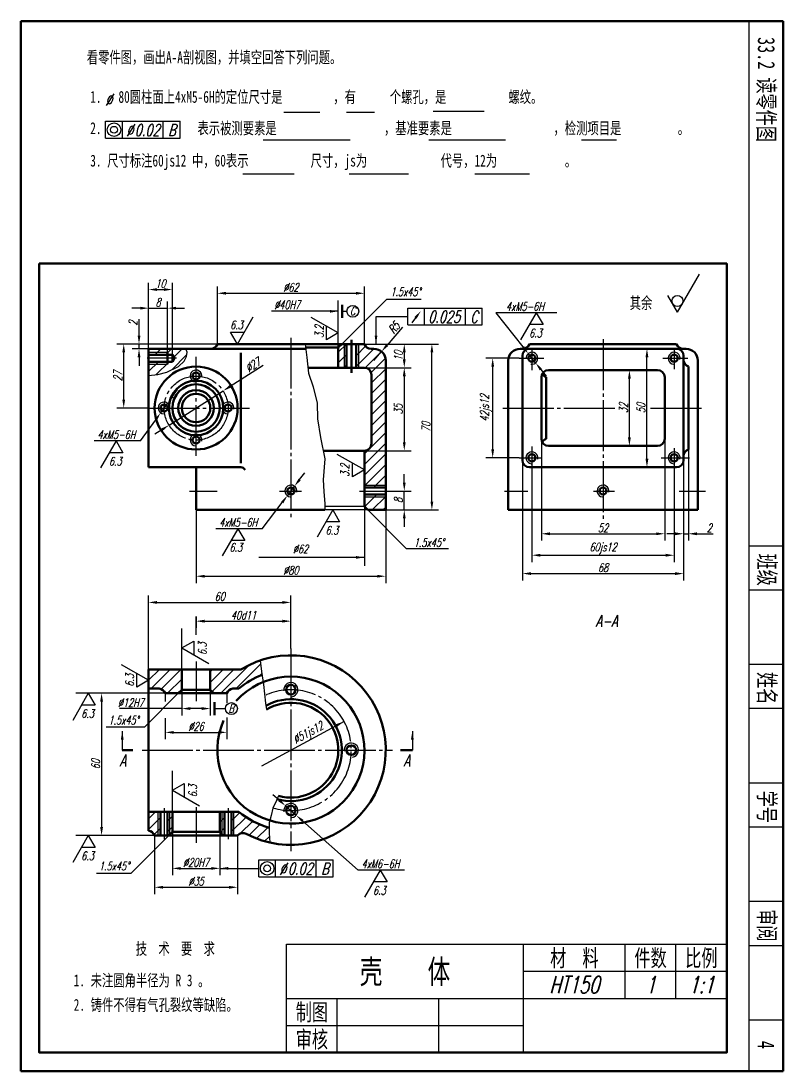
# Model space of a CAD drawing. Header units: millimetres. Extents: x -523 to 2163, y -1202 to 919.
# Drawn here: x 91.7 to 316.7, y -263.3 to 46.7 of the extents above; entities that cross this region are included whole.
import ezdxf
from ezdxf.enums import TextEntityAlignment as Align

# ---------------------------------------------------------------- set-up
doc = ezdxf.new("R2010")
doc.units = ezdxf.units.MM
doc.header["$PDMODE"] = 33
doc.header["$PDSIZE"] = 1.5
doc.linetypes.add('myCENTER', pattern=[18, 15, -1, 1, -1])
for name, color, linetype, lineweight in [('中心线', 7, 'myCENTER', 25), ('剖面线', 7, 'Continuous', 25), ('尺寸', 7, 'Continuous', 25), ('文字', 7, 'Continuous', 25), ('标注', 7, 'Continuous', 25), ('标题文字', 7, 'Continuous', 25), ('粗实线', 7, 'Continuous', 50), ('细实线', 7, 'Continuous', 25)]:
    doc.layers.add(name, color=color, linetype=linetype, lineweight=lineweight)
doc.styles.add('字母标注-3.5号', font='txt.shx', dxfattribs={"width": 0.7, "oblique": 15, "height": 3.5})
doc.styles.add('尺寸文字1-2.5号', font='txt.shx', dxfattribs={"width": 0.7, "oblique": 15, "height": 2.5})
doc.styles.add('标题汉字1-5号', font='SimSun.ttf', dxfattribs={"width": 0.7, "height": 5})
doc.styles.add('标题汉字2-3.5号', font='SimSun.ttf', dxfattribs={"width": 0.7, "height": 3.5})
doc.dimstyles.new('尺寸25', dxfattribs={"dimtxt": 2.5, "dimasz": 2.5, "dimexe": 2, "dimexo": 0, "dimgap": 0.5, "dimtad": 1, "dimdec": 0, "dimdsep": 46, "dimtxsty": '尺寸文字1-2.5号', "dimcen": 0, "dimadec": 0, "dimazin": 0, "dimtol": 1, "dimtp": 0.039, "dimtfac": 0.6, "dimtdec": 3, "dimtmove": 0, "dimatfit": 3, "dimfxl": 0, "dimarcsym": 0})
pattern_1 = [(45, (-1819.7339, -264.6148), (-1.5715448, 1.5715448), [])]

# ---------------------------------------------------------------- blocks, each defined once
blk = doc.blocks.new('*D269')
at = {"layer": 'Defpoints', "color": 0}
for p in [(169.81, -185), (172.96, -187.77)]:
    blk.add_point(p, dxfattribs=at)
at = {"layer": '尺寸', "color": 0, "lineweight": -2}
for p, q in [((167.94, -183.34), (166.06, -181.69)), ((169.81, -185), (172.96, -187.77)), ((191.28, -203.94), (174.83, -189.43))]:
    blk.add_line(p, q, dxfattribs=at)
at = {"layer": '尺寸', "color": 0}
for points in [[(168.21, -183.03), (167.66, -183.65), (169.81, -185)], [(175.11, -189.12), (174.56, -189.74), (172.96, -187.77)]]:
    blk.add_solid(points, dxfattribs=at)
blk = doc.blocks.new('*D268')
at = {"layer": 'Defpoints', "color": 0}
for p in [(131.13, -193.73), (155.63, -193.73), (155.63, -209.02)]:
    blk.add_point(p, dxfattribs=at)
at = {"layer": '尺寸', "color": 0, "lineweight": -2}
for p, q in [((131.13, -193.73), (131.13, -211.02)), ((155.63, -193.73), (155.63, -211.02)), ((133.63, -209.02), (153.13, -209.02))]:
    blk.add_line(p, q, dxfattribs=at)
at = {"layer": '尺寸', "color": 0}
for points in [[(133.63, -208.61), (133.63, -209.44), (131.13, -209.02)], [(153.13, -208.61), (153.13, -209.44), (155.63, -209.02)]]:
    blk.add_solid(points, dxfattribs=at)
at = {"layer": '尺寸', "color": 0, "insert": (143.38, -207.27), "char_height": 2.5, "attachment_point": 5, "style": '尺寸文字1-2.5号'}
blk.add_mtext('%%C35', dxfattribs=at)
blk = doc.blocks.new('*D267')
at = {"layer": 'Defpoints', "color": 0}
for p in [(136.38, -192.68), (150.38, -192.68), (150.38, -203.44)]:
    blk.add_point(p, dxfattribs=at)
at = {"layer": '尺寸', "color": 0, "lineweight": -2}
for p, q in [((136.38, -192.68), (136.38, -205.44)), ((150.38, -192.68), (150.38, -205.44)), ((138.88, -203.44), (147.88, -203.44))]:
    blk.add_line(p, q, dxfattribs=at)
at = {"layer": '尺寸', "color": 0}
for points in [[(138.88, -203.03), (138.88, -203.86), (136.38, -203.44)], [(147.88, -203.03), (147.88, -203.86), (150.38, -203.44)]]:
    blk.add_solid(points, dxfattribs=at)
at = {"layer": '尺寸', "color": 0, "insert": (143.38, -201.69), "char_height": 2.5, "attachment_point": 5, "style": '尺寸文字1-2.5号'}
blk.add_mtext('%%C20H7', dxfattribs=at)
blk = doc.blocks.new('*D266')
at = {"layer": 'Defpoints', "color": 0}
for p in [(134.28, -151.73), (115.49, -193.73), (131.13, -193.73)]:
    blk.add_point(p, dxfattribs=at)
at = {"layer": '尺寸', "color": 0, "lineweight": -2}
for p, q in [((134.28, -151.73), (113.49, -151.73)), ((115.49, -154.23), (115.49, -191.23)), ((131.13, -193.73), (113.49, -193.73))]:
    blk.add_line(p, q, dxfattribs=at)
at = {"layer": '尺寸', "color": 0}
for points in [[(115.07, -154.23), (115.91, -154.23), (115.49, -151.73)], [(115.07, -191.23), (115.91, -191.23), (115.49, -193.73)]]:
    blk.add_solid(points, dxfattribs=at)
at = {"layer": '尺寸', "color": 0, "insert": (113.74, -172.73), "char_height": 2.5, "attachment_point": 5, "rotation": 90, "style": '尺寸文字1-2.5号'}
blk.add_mtext('60', dxfattribs=at)
blk = doc.blocks.new('*D265')
at = {"layer": 'Defpoints', "color": 0}
for p in [(134.28, -161.12), (152.48, -158.93), (152.48, -163.29)]:
    blk.add_point(p, dxfattribs=at)
at = {"layer": '尺寸', "color": 0, "lineweight": -2}
for p, q in [((134.28, -161.12), (134.28, -165.29)), ((152.48, -158.93), (152.48, -165.29)), ((136.78, -163.29), (149.98, -163.29))]:
    blk.add_line(p, q, dxfattribs=at)
at = {"layer": '尺寸', "color": 0}
for points in [[(136.78, -162.88), (136.78, -163.71), (134.28, -163.29)], [(149.98, -162.88), (149.98, -163.71), (152.48, -163.29)]]:
    blk.add_solid(points, dxfattribs=at)
at = {"layer": '尺寸', "color": 0, "insert": (143.38, -161.54), "char_height": 2.5, "attachment_point": 5, "style": '尺寸文字1-2.5号'}
blk.add_mtext('%%c26', dxfattribs=at)
blk = doc.blocks.new('*D264')
at = {"layer": 'Defpoints', "color": 0}
for p in [(139.18, -150.68), (147.58, -150.68), (139.18, -156.26)]:
    blk.add_point(p, dxfattribs=at)
at = {"layer": '尺寸', "color": 0, "lineweight": -2}
for p, q in [((139.18, -150.68), (139.18, -158.26)), ((147.58, -150.68), (147.58, -158.26)), ((139.18, -156.26), (120.74, -156.26)), ((145.08, -156.26), (141.68, -156.26))]:
    blk.add_line(p, q, dxfattribs=at)
at = {"layer": '尺寸', "color": 0}
for points in [[(141.68, -155.84), (141.68, -156.68), (139.18, -156.26)], [(145.08, -155.84), (145.08, -156.68), (147.58, -156.26)]]:
    blk.add_solid(points, dxfattribs=at)
at = {"layer": '尺寸', "color": 0, "insert": (124.12, -154.51), "char_height": 2.5, "attachment_point": 5, "style": '尺寸文字1-2.5号'}
blk.add_mtext('%%c12H7', dxfattribs=at)
blk = doc.blocks.new('*D263')
at = {"layer": 'Defpoints', "color": 0}
for p in [(171.38, -124.92), (171.38, -128.46), (129.38, -144.73)]:
    blk.add_point(p, dxfattribs=at)
at = {"layer": '尺寸', "color": 0, "lineweight": -2}
for p, q in [((129.38, -144.73), (129.38, -122.92)), ((171.38, -128.46), (171.38, -122.92)), ((131.88, -124.92), (168.88, -124.92))]:
    blk.add_line(p, q, dxfattribs=at)
at = {"layer": '尺寸', "color": 0}
for points in [[(131.88, -124.5), (131.88, -125.34), (129.38, -124.92)], [(168.88, -124.5), (168.88, -125.34), (171.38, -124.92)]]:
    blk.add_solid(points, dxfattribs=at)
at = {"layer": '尺寸', "color": 0, "insert": (150.38, -123.17), "char_height": 2.5, "attachment_point": 5, "style": '尺寸文字1-2.5号'}
blk.add_mtext('60', dxfattribs=at)
blk = doc.blocks.new('*D262')
at = {"layer": 'Defpoints', "color": 0}
for p in [(143.38, -129.05), (171.38, -130.46), (171.38, -138.52)]:
    blk.add_point(p, dxfattribs=at)
at = {"layer": '尺寸', "color": 0, "lineweight": -2}
for p, q in [((143.38, -129.05), (143.38, -132.46)), ((171.38, -138.52), (171.38, -128.46)), ((145.88, -130.46), (168.88, -130.46))]:
    blk.add_line(p, q, dxfattribs=at)
at = {"layer": '尺寸', "color": 0}
for points in [[(145.88, -130.04), (145.88, -130.88), (143.38, -130.46)], [(168.88, -130.04), (168.88, -130.88), (171.38, -130.46)]]:
    blk.add_solid(points, dxfattribs=at)
at = {"layer": '尺寸', "color": 0, "insert": (157.38, -128.71), "char_height": 2.5, "attachment_point": 5, "style": '尺寸文字1-2.5号'}
blk.add_mtext('40d11', dxfattribs=at)
blk = doc.blocks.new('*D261')
at = {"layer": 'Defpoints', "color": 0}
for p in [(288.75, -79.78), (287.35, -97.63), (288.75, -104.66)]:
    blk.add_point(p, dxfattribs=at)
at = {"layer": '尺寸', "color": 0, "lineweight": -2}
for p, q in [((288.75, -79.78), (288.75, -106.66)), ((287.35, -97.63), (287.35, -106.66)), ((284.85, -104.66), (282.35, -104.66)), ((287.35, -104.66), (288.75, -104.66)), ((291.25, -104.66), (296.07, -104.66))]:
    blk.add_line(p, q, dxfattribs=at)
at = {"layer": '尺寸', "color": 0}
for points in [[(284.85, -104.24), (284.85, -105.07), (287.35, -104.66)], [(291.25, -104.24), (291.25, -105.07), (288.75, -104.66)]]:
    blk.add_solid(points, dxfattribs=at)
at = {"layer": '尺寸', "color": 0, "insert": (294.91, -102.91), "char_height": 2.5, "attachment_point": 5, "style": '尺寸文字1-2.5号'}
blk.add_mtext('2', dxfattribs=at)
blk = doc.blocks.new('*D260')
at = {"layer": 'Defpoints', "color": 0}
for p in [(239.75, -82.93), (287.35, -82.93), (287.35, -116.41)]:
    blk.add_point(p, dxfattribs=at)
at = {"layer": '尺寸', "color": 0, "lineweight": -2}
for p, q in [((239.75, -82.93), (239.75, -118.41)), ((287.35, -82.93), (287.35, -118.41)), ((242.25, -116.41), (284.85, -116.41))]:
    blk.add_line(p, q, dxfattribs=at)
at = {"layer": '尺寸', "color": 0}
for points in [[(242.25, -116), (242.25, -116.83), (239.75, -116.41)], [(284.85, -116), (284.85, -116.83), (287.35, -116.41)]]:
    blk.add_solid(points, dxfattribs=at)
at = {"layer": '尺寸', "color": 0, "insert": (263.55, -114.66), "char_height": 2.5, "attachment_point": 5, "style": '尺寸文字1-2.5号'}
blk.add_mtext('68', dxfattribs=at)
blk = doc.blocks.new('*D259')
at = {"layer": 'Defpoints', "color": 0}
for p in [(242.55, -86.11), (284.55, -86.6), (284.55, -110.99)]:
    blk.add_point(p, dxfattribs=at)
at = {"layer": '尺寸', "color": 0, "lineweight": -2}
for p, q in [((242.55, -86.11), (242.55, -112.99)), ((284.55, -86.6), (284.55, -112.99)), ((245.05, -110.99), (282.05, -110.99))]:
    blk.add_line(p, q, dxfattribs=at)
at = {"layer": '尺寸', "color": 0}
for points in [[(245.05, -110.57), (245.05, -111.41), (242.55, -110.99)], [(282.05, -110.57), (282.05, -111.41), (284.55, -110.99)]]:
    blk.add_solid(points, dxfattribs=at)
at = {"layer": '尺寸', "color": 0, "insert": (263.55, -108.98), "char_height": 2.5, "attachment_point": 5, "style": '尺寸文字1-2.5号'}
blk.add_mtext('60js12', dxfattribs=at)
blk = doc.blocks.new('*D258')
at = {"layer": 'Defpoints', "color": 0}
for p in [(245.35, -76.63), (281.75, -76.63), (281.75, -104.66)]:
    blk.add_point(p, dxfattribs=at)
at = {"layer": '尺寸', "color": 0, "lineweight": -2}
for p, q in [((245.35, -76.63), (245.35, -106.66)), ((281.75, -76.63), (281.75, -106.66)), ((247.85, -104.66), (279.25, -104.66))]:
    blk.add_line(p, q, dxfattribs=at)
at = {"layer": '尺寸', "color": 0}
for points in [[(247.85, -104.24), (247.85, -105.07), (245.35, -104.66)], [(279.25, -104.24), (279.25, -105.07), (281.75, -104.66)]]:
    blk.add_solid(points, dxfattribs=at)
at = {"layer": '尺寸', "color": 0, "insert": (263.55, -102.91), "char_height": 2.5, "attachment_point": 5, "style": '尺寸文字1-2.5号'}
blk.add_mtext('52', dxfattribs=at)
blk = doc.blocks.new('*D257')
at = {"layer": 'Defpoints', "color": 0}
for p in [(276.52, -50.03), (277.05, -50.03), (277.05, -85.03)]:
    blk.add_point(p, dxfattribs=at)
at = {"layer": '尺寸', "color": 0, "lineweight": -2}
for p, q in [((277.05, -50.03), (274.52, -50.03)), ((276.52, -82.53), (276.52, -52.53)), ((277.05, -85.03), (274.52, -85.03))]:
    blk.add_line(p, q, dxfattribs=at)
at = {"layer": '尺寸', "color": 0}
for points in [[(276.1, -52.53), (276.93, -52.53), (276.52, -50.03)], [(276.1, -82.53), (276.93, -82.53), (276.52, -85.03)]]:
    blk.add_solid(points, dxfattribs=at)
at = {"layer": '尺寸', "color": 0, "insert": (274.77, -67.53), "char_height": 2.5, "attachment_point": 5, "rotation": 90, "style": '尺寸文字1-2.5号'}
blk.add_mtext('50', dxfattribs=at)
blk = doc.blocks.new('*D256')
at = {"layer": 'Defpoints', "color": 0}
for p in [(271.34, -56.33), (272.05, -56.33), (271.69, -78.73)]:
    blk.add_point(p, dxfattribs=at)
at = {"layer": '尺寸', "color": 0, "lineweight": -2}
for p, q in [((272.05, -56.33), (269.34, -56.33)), ((271.34, -76.23), (271.34, -58.83)), ((271.69, -78.73), (269.34, -78.73))]:
    blk.add_line(p, q, dxfattribs=at)
at = {"layer": '尺寸', "color": 0}
for points in [[(270.92, -58.83), (271.75, -58.83), (271.34, -56.33)], [(270.92, -76.23), (271.75, -76.23), (271.34, -78.73)]]:
    blk.add_solid(points, dxfattribs=at)
at = {"layer": '尺寸', "color": 0, "insert": (269.59, -67.53), "char_height": 2.5, "attachment_point": 5, "rotation": 90, "style": '尺寸文字1-2.5号'}
blk.add_mtext('32', dxfattribs=at)
blk = doc.blocks.new('*D255')
at = {"layer": 'Defpoints', "color": 0}
for p in [(230.97, -52.83), (238.75, -52.83), (238.75, -82.23)]:
    blk.add_point(p, dxfattribs=at)
at = {"layer": '尺寸', "color": 0, "lineweight": -2}
for p, q in [((238.75, -52.83), (228.97, -52.83)), ((230.97, -79.73), (230.97, -55.33)), ((238.75, -82.23), (228.97, -82.23))]:
    blk.add_line(p, q, dxfattribs=at)
at = {"layer": '尺寸', "color": 0}
for points in [[(230.56, -55.33), (231.39, -55.33), (230.97, -52.83)], [(230.56, -79.73), (231.39, -79.73), (230.97, -82.23)]]:
    blk.add_solid(points, dxfattribs=at)
at = {"layer": '尺寸', "color": 0, "insert": (228.96, -67.53), "char_height": 2.5, "attachment_point": 5, "rotation": 90, "style": '尺寸文字1-2.5号'}
blk.add_mtext('42js12', dxfattribs=at)
blk = doc.blocks.new('*D254')
at = {"layer": 'Defpoints', "color": 0}
for p in [(241.46, -51.46), (243.64, -54.2)]:
    blk.add_point(p, dxfattribs=at)
at = {"layer": '尺寸', "color": 0, "lineweight": -2}
for p, q in [((231.88, -39.39), (239.91, -49.5)), ((243.64, -54.2), (241.46, -51.46)), ((245.19, -56.16), (246.75, -58.12))]:
    blk.add_line(p, q, dxfattribs=at)
at = {"layer": '尺寸', "color": 0}
for points in [[(240.24, -49.24), (239.58, -49.76), (241.46, -51.46)], [(245.52, -55.9), (244.87, -56.42), (243.64, -54.2)]]:
    blk.add_solid(points, dxfattribs=at)
blk = doc.blocks.new('*D253')
at = {"layer": 'Defpoints', "color": 0}
for p in [(143.38, -97.63), (199.38, -97.63), (199.38, -117.19)]:
    blk.add_point(p, dxfattribs=at)
at = {"layer": '尺寸', "color": 0, "lineweight": -2}
for p, q in [((143.38, -97.63), (143.38, -119.19)), ((199.38, -97.63), (199.38, -119.19)), ((145.88, -117.19), (196.88, -117.19))]:
    blk.add_line(p, q, dxfattribs=at)
at = {"layer": '尺寸', "color": 0}
for points in [[(145.88, -116.78), (145.88, -117.61), (143.38, -117.19)], [(196.88, -116.78), (196.88, -117.61), (199.38, -117.19)]]:
    blk.add_solid(points, dxfattribs=at)
at = {"layer": '尺寸', "color": 0, "insert": (171.38, -115.44), "char_height": 2.5, "attachment_point": 5, "style": '尺寸文字1-2.5号'}
blk.add_mtext('%%c80', dxfattribs=at)
blk = doc.blocks.new('*D222')
at = {"layer": 'Defpoints', "color": 0}
for p in [(172.44, -90.64), (170.33, -93.43)]:
    blk.add_point(p, dxfattribs=at)
at = {"layer": '尺寸', "color": 0, "lineweight": -2}
for p, q in [((173.95, -88.65), (175.46, -86.65)), ((172.44, -90.64), (170.33, -93.43)), ((162.93, -103.18), (168.82, -95.42))]:
    blk.add_line(p, q, dxfattribs=at)
at = {"layer": '尺寸', "color": 0}
for points in [[(173.62, -88.39), (174.29, -88.9), (172.44, -90.64)], [(168.48, -95.17), (169.15, -95.67), (170.33, -93.43)]]:
    blk.add_solid(points, dxfattribs=at)
blk = doc.blocks.new('*D252')
at = {"layer": 'Defpoints', "color": 0}
for p in [(134.95, -66.11), (132.92, -68.96)]:
    blk.add_point(p, dxfattribs=at)
at = {"layer": '尺寸', "color": 0, "lineweight": -2}
for p, q in [((136.41, -64.08), (137.87, -62.05)), ((134.95, -66.11), (132.92, -68.96)), ((126.99, -77.22), (131.46, -70.99))]:
    blk.add_line(p, q, dxfattribs=at)
at = {"layer": '尺寸', "color": 0}
for points in [[(136.07, -63.84), (136.75, -64.32), (134.95, -66.11)], [(131.12, -70.74), (131.8, -71.23), (132.92, -68.96)]]:
    blk.add_solid(points, dxfattribs=at)
blk = doc.blocks.new('*D251')
at = {"layer": 'Defpoints', "color": 0}
for p in [(151.37, -62.47), (135.4, -72.59)]:
    blk.add_point(p, dxfattribs=at)
at = {"layer": '尺寸', "color": 0, "lineweight": -2}
for p, q in [((163.19, -54.98), (153.48, -61.13)), ((135.4, -72.59), (151.37, -62.47)), ((133.29, -73.93), (131.18, -75.27))]:
    blk.add_line(p, q, dxfattribs=at)
at = {"layer": '尺寸', "color": 0}
for points in [[(153.25, -60.78), (153.7, -61.49), (151.37, -62.47)], [(133.07, -73.58), (133.52, -74.28), (135.4, -72.59)]]:
    blk.add_solid(points, dxfattribs=at)
at = {"layer": '尺寸', "color": 0, "insert": (160.19, -54.81), "char_height": 2.5, "attachment_point": 5, "rotation": 32.3729, "style": '尺寸文字1-2.5号'}
blk.add_mtext('%%c27', dxfattribs=at)
blk = doc.blocks.new('*D250')
at = {"layer": 'Defpoints', "color": 0}
for p in [(136.38, -32.55), (129.38, -36.05), (136.38, -51.78)]:
    blk.add_point(p, dxfattribs=at)
at = {"layer": '尺寸', "color": 0, "lineweight": -2}
for p, q in [((129.38, -36.05), (129.38, -30.55)), ((136.38, -51.78), (136.38, -30.55)), ((131.88, -32.55), (133.88, -32.55))]:
    blk.add_line(p, q, dxfattribs=at)
at = {"layer": '尺寸', "color": 0}
for points in [[(131.88, -32.13), (131.88, -32.97), (129.38, -32.55)], [(133.88, -32.13), (133.88, -32.97), (136.38, -32.55)]]:
    blk.add_solid(points, dxfattribs=at)
at = {"layer": '尺寸', "color": 0, "insert": (132.88, -30.8), "char_height": 2.5, "attachment_point": 5, "style": '尺寸文字1-2.5号'}
blk.add_mtext('10', dxfattribs=at)
blk = doc.blocks.new('*D249')
at = {"layer": 'Defpoints', "color": 0}
for p in [(134.98, -38.05), (129.38, -50.03), (134.98, -51.08)]:
    blk.add_point(p, dxfattribs=at)
at = {"layer": '尺寸', "color": 0, "lineweight": -2}
for p, q in [((129.38, -50.03), (129.38, -36.05)), ((134.98, -51.08), (134.98, -36.05)), ((126.88, -38.05), (124.38, -38.05)), ((129.38, -38.05), (134.98, -38.05)), ((137.48, -38.05), (139.98, -38.05))]:
    blk.add_line(p, q, dxfattribs=at)
at = {"layer": '尺寸', "color": 0}
for points in [[(126.88, -37.63), (126.88, -38.46), (129.38, -38.05)], [(137.48, -37.63), (137.48, -38.46), (134.98, -38.05)]]:
    blk.add_solid(points, dxfattribs=at)
at = {"layer": '尺寸', "color": 0, "insert": (132.18, -36.3), "char_height": 2.5, "attachment_point": 5, "style": '尺寸文字1-2.5号'}
blk.add_mtext('8', dxfattribs=at)
blk = doc.blocks.new('*D248')
at = {"layer": 'Defpoints', "color": 0}
for p in [(122.02, -48.63), (124.54, -48.63), (129.38, -67.53)]:
    blk.add_point(p, dxfattribs=at)
at = {"layer": '尺寸', "color": 0, "lineweight": -2}
for p, q in [((124.54, -48.63), (120.02, -48.63)), ((122.02, -65.03), (122.02, -51.13)), ((129.38, -67.53), (120.02, -67.53))]:
    blk.add_line(p, q, dxfattribs=at)
at = {"layer": '尺寸', "color": 0}
for points in [[(121.6, -51.13), (122.44, -51.13), (122.02, -48.63)], [(121.6, -65.03), (122.44, -65.03), (122.02, -67.53)]]:
    blk.add_solid(points, dxfattribs=at)
at = {"layer": '尺寸', "color": 0, "insert": (120.27, -58.08), "char_height": 2.5, "attachment_point": 5, "rotation": 90, "style": '尺寸文字1-2.5号'}
blk.add_mtext('27', dxfattribs=at)
blk = doc.blocks.new('*D247')
at = {"layer": 'Defpoints', "color": 0}
for p in [(126.54, -48.63), (149.68, -48.63), (129.38, -50.03)]:
    blk.add_point(p, dxfattribs=at)
at = {"layer": '尺寸', "color": 0, "lineweight": -2}
for p, q in [((126.54, -46.13), (126.54, -41.31)), ((149.68, -48.63), (124.54, -48.63)), ((126.54, -50.03), (126.54, -48.63)), ((129.38, -50.03), (124.54, -50.03)), ((126.54, -52.53), (126.54, -55.03))]:
    blk.add_line(p, q, dxfattribs=at)
at = {"layer": '尺寸', "color": 0}
for points in [[(126.13, -46.13), (126.96, -46.13), (126.54, -48.63)], [(126.13, -52.53), (126.96, -52.53), (126.54, -50.03)]]:
    blk.add_solid(points, dxfattribs=at)
at = {"layer": '尺寸', "color": 0, "insert": (124.79, -42.47), "char_height": 2.5, "attachment_point": 5, "rotation": 90, "style": '尺寸文字1-2.5号'}
blk.add_mtext('2', dxfattribs=at)
blk = doc.blocks.new('*D246')
at = {"layer": 'Defpoints', "color": 0}
for p in [(199.38, -55.63), (193.08, -80.13), (204.86, -80.13)]:
    blk.add_point(p, dxfattribs=at)
at = {"layer": '尺寸', "color": 0, "lineweight": -2}
for p, q in [((199.38, -55.63), (206.86, -55.63)), ((204.86, -58.13), (204.86, -77.63)), ((193.08, -80.13), (206.86, -80.13))]:
    blk.add_line(p, q, dxfattribs=at)
at = {"layer": '尺寸', "color": 0}
for points in [[(204.44, -58.13), (205.28, -58.13), (204.86, -55.63)], [(204.44, -77.63), (205.28, -77.63), (204.86, -80.13)]]:
    blk.add_solid(points, dxfattribs=at)
at = {"layer": '尺寸', "color": 0, "insert": (203.11, -67.88), "char_height": 2.5, "attachment_point": 5, "rotation": 90, "style": '尺寸文字1-2.5号'}
blk.add_mtext('35', dxfattribs=at)
blk = doc.blocks.new('*D245')
at = {"layer": 'Defpoints', "color": 0}
for p in [(193.08, -48.63), (193.08, -55.63), (204.86, -55.63)]:
    blk.add_point(p, dxfattribs=at)
at = {"layer": '尺寸', "color": 0, "lineweight": -2}
for p, q in [((193.08, -48.63), (206.86, -48.63)), ((204.86, -51.13), (204.86, -53.13)), ((193.08, -55.63), (206.86, -55.63))]:
    blk.add_line(p, q, dxfattribs=at)
at = {"layer": '尺寸', "color": 0}
for points in [[(204.44, -51.13), (205.28, -51.13), (204.86, -48.63)], [(204.44, -53.13), (205.28, -53.13), (204.86, -55.63)]]:
    blk.add_solid(points, dxfattribs=at)
at = {"layer": '尺寸', "color": 0, "insert": (203.11, -52.13), "char_height": 2.5, "attachment_point": 5, "rotation": 90, "style": '尺寸文字1-2.5号'}
blk.add_mtext('10', dxfattribs=at)
blk = doc.blocks.new('*D221')
at = {"layer": 'Defpoints', "color": 0}
for p in [(193.08, -48.63), (213.01, -48.63), (206.86, -97.63)]:
    blk.add_point(p, dxfattribs=at)
at = {"layer": '尺寸', "color": 0, "lineweight": -2}
for p, q in [((193.08, -48.63), (215.01, -48.63)), ((213.01, -95.13), (213.01, -51.13)), ((206.86, -97.63), (215.01, -97.63))]:
    blk.add_line(p, q, dxfattribs=at)
at = {"layer": '尺寸', "color": 0}
for points in [[(212.6, -51.13), (213.43, -51.13), (213.01, -48.63)], [(212.6, -95.13), (213.43, -95.13), (213.01, -97.63)]]:
    blk.add_solid(points, dxfattribs=at)
at = {"layer": '尺寸', "color": 0, "insert": (211.26, -73.13), "char_height": 2.5, "attachment_point": 5, "rotation": 90, "style": '尺寸文字1-2.5号'}
blk.add_mtext('70', dxfattribs=at)
blk = doc.blocks.new('*D244')
at = {"layer": 'Defpoints', "color": 0}
for p in [(201.26, -92.03), (204.86, -92.03), (199.38, -97.63)]:
    blk.add_point(p, dxfattribs=at)
at = {"layer": '尺寸', "color": 0, "lineweight": -2}
for p, q in [((204.86, -89.53), (204.86, -87.03)), ((201.26, -92.03), (206.86, -92.03)), ((204.86, -97.63), (204.86, -92.03)), ((199.38, -97.63), (206.86, -97.63)), ((204.86, -100.13), (204.86, -102.63))]:
    blk.add_line(p, q, dxfattribs=at)
at = {"layer": '尺寸', "color": 0}
for points in [[(204.44, -89.53), (205.28, -89.53), (204.86, -92.03)], [(204.44, -100.13), (205.28, -100.13), (204.86, -97.63)]]:
    blk.add_solid(points, dxfattribs=at)
at = {"layer": '尺寸', "color": 0, "insert": (203.11, -94.83), "char_height": 2.5, "attachment_point": 5, "rotation": 90, "style": '尺寸文字1-2.5号'}
blk.add_mtext('8', dxfattribs=at)
blk = doc.blocks.new('*D243')
at = {"layer": 'Defpoints', "color": 0}
for p in [(198.15, -50.87), (195.88, -53.53)]:
    blk.add_point(p, dxfattribs=at)
at = {"layer": '尺寸', "color": 0, "lineweight": -2}
for p, q in [((204.31, -43.63), (199.77, -48.96)), ((195.88, -53.53), (198.15, -50.87))]:
    blk.add_line(p, q, dxfattribs=at)
at = {"layer": '尺寸', "color": 0}
blk.add_solid([(199.46, -48.69), (200.09, -49.23), (198.15, -50.87)], dxfattribs=at)
at = {"layer": '尺寸', "color": 0, "insert": (201.83, -43.85), "char_height": 2.5, "attachment_point": 5, "rotation": 49.6071, "style": '尺寸文字1-2.5号'}
blk.add_mtext('R5', dxfattribs=at)
blk = doc.blocks.new('*D242')
at = {"layer": 'Defpoints', "color": 0}
for p in [(193.08, -33.65), (149.68, -48.63), (193.08, -48.63)]:
    blk.add_point(p, dxfattribs=at)
at = {"layer": '尺寸', "color": 0, "lineweight": -2}
for p, q in [((149.68, -48.63), (149.68, -31.65)), ((152.18, -33.65), (190.58, -33.65)), ((193.08, -48.63), (193.08, -31.65))]:
    blk.add_line(p, q, dxfattribs=at)
at = {"layer": '尺寸', "color": 0}
for points in [[(152.18, -33.23), (152.18, -34.06), (149.68, -33.65)], [(190.58, -33.23), (190.58, -34.06), (193.08, -33.65)]]:
    blk.add_solid(points, dxfattribs=at)
at = {"layer": '尺寸', "color": 0, "insert": (171.38, -31.9), "char_height": 2.5, "attachment_point": 5, "style": '尺寸文字1-2.5号'}
blk.add_mtext('%%C62', dxfattribs=at)

msp = doc.modelspace()

# ---------------------------------------------------------------- hatches: boundary and pattern name
at = {"layer": '剖面线'}
h = msp.add_hatch(dxfattribs=at)
h.set_pattern_fill('ANSI31', color=256, scale=0.7, style=0)
h.set_pattern_definition(pattern_1)
h.paths.add_polyline_path([(187.835, -48.633), (186.435, -48.633), (185.385, -49.683), (185.385, -55.633), (187.835, -55.633)])
h.paths.add_polyline_path([(199.385, -53.533, 0.4142136), (195.885, -50.033), (195.065, -50.033, -0.3178372), (193.085, -48.633), (190.635, -48.633), (190.635, -55.633), (193.085, -55.633, -0.4142136), (195.185, -57.733), (195.185, -78.033, -0.4142136), (193.085, -80.133), (193.085, -90.983), (199.385, -90.983)])
h.paths.add_polyline_path([(199.385, -93.083), (193.085, -93.083), (193.085, -96.633), (194.085, -97.633), (199.385, -97.633)])
h = msp.add_hatch(dxfattribs=at)
h.set_pattern_fill('ANSI31', color=256, scale=0.7, style=0)
h.set_pattern_definition(pattern_1)
h.paths.add_polyline_path([(140.53, -52.29), (140.728, -51.041), (140.398, -50.033), (129.385, -50.033), (129.385, -51.783), (136.385, -51.783), (136.991, -52.833), (136.385, -53.883), (129.385, -53.883), (129.385, -57.946), (132.099, -57.617), (134.8, -56.96), (138.159, -55.25), (139.871, -53.671)])
h = msp.add_hatch(dxfattribs=at)
h.set_pattern_fill('ANSI31', color=256, scale=0.7, style=0)
h.set_pattern_definition(pattern_1)
h.paths.add_polyline_path([(156.049, -150.335, -0.0839501), (162.885, -146.304), (162.306, -142.048, 0.0562107), (156.635, -144.735), (147.585, -144.735), (147.585, -150.685), (148.635, -151.735), (152.485, -151.735, -0.3507811), (154.763, -150.335)])
h.paths.add_polyline_path([(129.385, -144.735), (129.385, -150.335), (132.007, -150.335, -0.3507811), (134.285, -151.735), (138.135, -151.735), (139.185, -150.685), (139.185, -144.735)])
h = msp.add_hatch(dxfattribs=at)
h.set_pattern_fill('ANSI31', color=256, scale=0.7, style=0)
h.set_pattern_definition(pattern_1)
h.paths.add_polyline_path([(132.885, -186.735), (129.385, -186.735), (129.385, -192.335, -0.2827591), (131.135, -193.735), (132.885, -193.735)])
h.paths.add_polyline_path([(136.385, -186.735), (134.985, -186.735), (134.985, -193.735), (135.335, -193.735), (136.385, -192.685)])
h.paths.add_polyline_path([(151.785, -186.735), (150.385, -186.735), (150.385, -192.685), (151.435, -193.735), (151.785, -193.735)])
h.paths.add_polyline_path([(156.049, -186.735), (153.885, -186.735), (153.885, -193.735), (155.635, -193.735, -0.3517672), (158.219, -193.246, 0.0665743), (165.175, -195.838), (164.96, -193.079), (164.96, -191.451, -0.1071276)])

# ---------------------------------------------------------------- linework, layer by layer
at = {"layer": '中心线'}
for p, q in [((171.385, -46.764), (171.385, -100.202)), ((263.551, -47.231), (263.551, -100.202)), ((143.385, -81.647), (143.385, -52.405)), ((242.551, -50.033), (242.551, -56.331)), ((284.551, -50.033), (284.551, -56.089)), ((137.603, -52.833), (128.915, -52.833)), ((238.75, -52.833), (246.053, -52.833)), ((281.216, -52.833), (288.617, -52.833)), ((129.385, -67.533), (159.158, -67.533)), ((234.007, -67.533), (267.583, -67.533)), ((277.59, -67.533), (293.364, -67.533)), ((242.551, -78.849), (242.551, -86.113)), ((284.551, -79.333), (284.551, -86.597)), ((238.75, -82.233), (245.568, -82.233)), ((280.731, -82.233), (289.053, -82.233)), ((141.429, -92.033), (149.621, -92.033)), ((168.064, -92.033), (174.487, -92.033)), ((191.613, -92.033), (201.258, -92.033)), ((234.467, -92.033), (241.369, -92.033)), ((260.694, -92.033), (266.906, -92.033)), ((286.002, -92.033), (293.805, -92.033)), ((171.385, -138.524), (171.385, -198.369)), ((143.385, -142.379), (143.385, -154.076)), ((127.462, -168.535), (201.362, -168.535)), ((133.935, -185.681), (133.935, -194.804)), ((143.385, -185.335), (143.385, -195.876)), ((152.835, -185.681), (152.835, -194.804))]:
    msp.add_line(p, q, dxfattribs=at)
msp.add_circle((143.385, -67.533), 9.45, dxfattribs=at)
msp.add_arc((171.385, -168.535), 17.85, 252.73388, 115.7468, dxfattribs=at)
at = {"layer": '尺寸'}
for p, q in [((116.666, 12.135), (116.666, 17.135)), ((116.666, 17.135), (138.686, 17.135)), ((121.666, 12.135), (121.666, 17.135)), ((133.686, 12.135), (133.686, 17.135)), ((138.686, 12.135), (138.686, 17.135)), ((116.666, 12.135), (138.686, 12.135)), ((186.435, -48.633), (199.724, -35.344)), ((199.724, -35.344), (209.823, -35.344)), ((205.881, -43.01), (205.881, -38.01)), ((205.881, -38.01), (227.901, -38.01)), ((210.881, -43.01), (210.881, -38.01)), ((222.901, -43.01), (222.901, -38.01)), ((227.901, -43.01), (227.901, -38.01)), ((249.862, -39.39), (231.881, -39.39)), ((205.881, -43.01), (227.901, -43.01)), ((126.991, -77.218), (113.309, -77.218)), ((193.085, -96.633), (181.403, -96.633)), ((194.085, -97.633), (181.403, -97.633)), ((193.085, -96.633), (193.085, -114.095)), ((194.085, -97.633), (205.463, -109.011)), ((162.95, -103.153), (149.267, -103.153)), ((205.463, -109.011), (217.889, -109.011)), ((143.385, -134.46), (143.385, -129.055)), ((139.185, -144.735), (139.185, -132.609)), ((113.49, -151.735), (107.915, -151.735)), ((138.135, -151.735), (128.242, -161.628)), ((134.285, -151.735), (134.285, -154.16)), ((152.485, -151.735), (152.485, -154.619)), ((134.285, -159.049), (134.285, -161.119)), ((152.485, -161.004), (152.485, -163.682)), ((116.826, -161.628), (128.242, -161.628)), ((136.385, -186.735), (136.385, -174.609)), ((113.49, -193.735), (107.915, -193.735)), ((135.335, -193.735), (124.239, -204.831)), ((204.958, -203.942), (191.276, -203.942)), ((114.026, -204.831), (124.239, -204.831))]:
    msp.add_line(p, q, dxfattribs=at)
msp.add_lwpolyline([(208.186, -40.911), (207.076, -42.336)], dxfattribs=at)
msp.add_solid([(207.858, -40.655), (209.723, -38.939), (208.515, -41.167)], dxfattribs=at)
at = {"layer": '文字'}
for p, q in [((169.283, 19.829), (179.935, 19.829)), ((187.805, 19.829), (196.043, 19.829)), ((213.427, 20.07), (228.434, 20.07)), ((163.193, 11.658), (188.85, 11.658)), ((212.075, 11.658), (234.714, 11.658)), ((257.18, 11.658), (267.529, 11.658)), ((157.227, 1.654), (172.379, 1.654)), ((188.578, 1.654), (206.083, 1.654)), ((225.679, 1.654), (241.877, 1.654))]:
    msp.add_line(p, q, dxfattribs=at)
for radius in [2, 1]:
    msp.add_circle((119.166, 14.635), radius, dxfattribs=at)
at = {"layer": '标注'}
for p, q in [((285.524, -39.195), (291.991, -27.995)), ((285.524, -39.195), (282.695, -34.295)), ((186.511, -38.972), (187.916, -38.972)), ((243.844, -39.39), (239.225, -47.39)), ((243.844, -39.39), (245.865, -42.89)), ((155.601, -48.633), (160.22, -40.633)), ((185.385, -45.374), (177.385, -40.755)), ((181.885, -47.395), (181.885, -43.353)), ((245.865, -42.89), (241.823, -42.89)), ((155.601, -48.633), (153.58, -45.133)), ((153.58, -45.133), (157.621, -45.133)), ((185.385, -45.374), (181.885, -47.395)), ((119.778, -77.218), (115.16, -85.218)), ((119.778, -77.218), (121.799, -80.718)), ((121.799, -80.718), (117.758, -80.718)), ((193.085, -85.826), (185.085, -81.207)), ((189.585, -87.846), (189.585, -83.805)), ((193.085, -85.826), (189.585, -87.846)), ((183.729, -97.633), (179.11, -105.633)), ((183.729, -97.633), (185.75, -101.133)), ((185.75, -101.133), (181.709, -101.133)), ((155.737, -103.153), (151.118, -111.153)), ((155.737, -103.153), (157.758, -106.653)), ((157.758, -106.653), (153.716, -106.653)), ((139.185, -138.357), (142.685, -136.337)), ((142.685, -136.337), (142.685, -140.378)), ((139.185, -138.357), (147.185, -142.976)), ((129.385, -147.922), (121.385, -143.304)), ((125.885, -149.943), (125.885, -145.902)), ((129.385, -147.922), (125.885, -149.943)), ((111.572, -151.735), (106.953, -159.735)), ((111.572, -151.735), (113.592, -155.235)), ((113.592, -155.235), (109.551, -155.235)), ((148.828, -156.261), (152.078, -156.261)), ((136.385, -180.357), (139.885, -178.337)), ((139.885, -178.337), (139.885, -182.378)), ((136.385, -180.357), (144.385, -184.976)), ((111.572, -193.735), (106.953, -201.735)), ((111.572, -193.735), (113.592, -197.235)), ((113.592, -197.235), (109.551, -197.235)), ((161.873, -205.943), (161.873, -200.943)), ((161.873, -200.943), (183.893, -200.943)), ((166.873, -205.943), (166.873, -200.943)), ((178.893, -205.943), (178.893, -200.943)), ((183.893, -205.943), (183.893, -200.943)), ((197.745, -203.942), (193.127, -211.942)), ((197.745, -203.942), (199.766, -207.442)), ((161.873, -205.943), (183.893, -205.943)), ((199.766, -207.442), (195.725, -207.442))]:
    msp.add_line(p, q, dxfattribs=at)
for centre, radius in [((285.524, -35.929), 1.633), ((189.666, -38.972), 1.75), ((153.828, -156.261), 1.75), ((164.373, -203.443), 2), ((164.373, -203.443), 1)]:
    msp.add_circle(centre, radius, dxfattribs=at)
at = {"layer": '粗实线'}
for p, q in [((316.691, 46.735), (91.691, 46.735)), ((91.691, 46.735), (91.691, -263.265)), ((316.691, -263.265), (316.691, 46.735)), ((186.511, -40.926), (186.511, -37.058)), ((149.685, -48.633), (175.64, -48.633)), ((186.435, -48.633), (175.64, -48.633)), ((186.435, -48.633), (185.385, -49.683)), ((186.435, -48.633), (193.085, -48.633)), ((187.835, -48.633), (187.835, -55.633)), ((189.235, -47.409), (189.235, -57.186)), ((190.635, -48.633), (190.635, -55.633)), ((241.851, -48.633), (285.251, -48.633)), ((129.385, -50.033), (175.814, -50.033)), ((129.385, -50.033), (129.385, -85.033)), ((129.385, -51.783), (136.385, -51.783)), ((134.985, -51.083), (134.985, -54.583)), ((136.385, -51.783), (136.991, -52.833)), ((136.385, -51.783), (136.385, -53.883)), ((156.635, -83.806), (156.635, -51.259)), ((185.385, -49.683), (175.771, -49.683)), ((185.385, -55.633), (185.385, -49.683)), ((195.065, -50.033), (195.885, -50.033)), ((239.051, -50.033), (241.851, -50.033)), ((239.751, -52.133), (239.751, -82.933)), ((241.851, -50.033), (285.251, -50.033)), ((288.051, -50.033), (285.251, -50.033)), ((287.351, -52.133), (287.351, -82.933)), ((129.385, -53.883), (136.385, -53.883)), ((136.385, -53.883), (136.991, -52.833)), ((176.46, -55.633), (193.085, -55.633)), ((199.385, -97.633), (199.385, -53.533)), ((235.551, -97.633), (235.551, -53.533)), ((288.751, -55.283), (288.751, -79.783)), ((291.551, -97.633), (291.551, -53.533)), ((195.185, -57.733), (195.185, -78.033)), ((245.351, -58.433), (245.351, -76.633)), ((246.751, -58.433), (246.751, -76.633)), ((247.451, -56.333), (279.651, -56.333)), ((281.751, -58.433), (281.751, -76.633)), ((180.9, -80.133), (193.085, -80.133)), ((193.085, -80.133), (193.085, -96.633)), ((247.451, -78.733), (279.651, -78.733)), ((129.385, -85.033), (156.635, -85.033)), ((143.385, -97.633), (143.385, -85.033)), ((241.851, -85.033), (285.251, -85.033)), ((193.085, -90.983), (199.385, -90.983)), ((193.085, -93.083), (199.385, -93.083)), ((143.385, -97.633), (181.403, -97.633)), ((193.085, -96.633), (194.085, -97.633)), ((194.085, -97.633), (199.385, -97.633)), ((235.551, -97.633), (291.551, -97.633)), ((129.385, -144.735), (129.385, -192.335)), ((129.385, -144.735), (156.635, -144.735)), ((139.185, -144.735), (139.185, -150.685)), ((147.585, -144.735), (147.585, -150.685)), ((132.535, -150.335), (129.385, -150.335)), ((138.135, -151.735), (134.285, -151.735)), ((139.185, -150.685), (138.135, -151.735)), ((138.135, -151.735), (148.635, -151.735)), ((139.185, -150.685), (147.585, -150.685)), ((147.585, -150.685), (148.635, -151.735)), ((152.485, -151.735), (148.635, -151.735)), ((156.049, -150.335), (154.235, -150.335)), ((148.828, -158.215), (148.828, -154.347)), ((124.749, -168.535), (121.588, -168.535)), ((207.251, -168.535), (203.744, -168.535)), ((156.049, -186.735), (129.385, -186.735)), ((132.885, -193.735), (132.885, -186.735)), ((134.985, -193.735), (134.985, -186.735)), ((136.385, -186.735), (136.385, -192.685)), ((150.385, -186.735), (150.385, -192.685)), ((151.785, -193.735), (151.785, -186.735)), ((153.885, -193.735), (153.885, -186.735)), ((135.335, -193.735), (131.135, -193.735)), ((136.385, -192.685), (135.335, -193.735)), ((135.335, -193.735), (151.435, -193.735)), ((136.385, -192.685), (150.385, -192.685)), ((150.385, -192.685), (151.435, -193.735)), ((151.435, -193.735), (155.635, -193.735)), ((91.691, -263.265), (316.691, -263.265))]:
    msp.add_line(p, q, dxfattribs=at)
msp.add_lwpolyline([(97.093, -24.875), (300.08, -24.875), (300.08, -257.811), (97.093, -257.811)], close=True, dxfattribs=at)
for centre, radius in [((242.551, -52.833), 1.05), ((284.551, -52.833), 1.05), ((143.385, -67.533), 12.25), ((143.385, -58.083), 1.05), ((143.385, -67.533), 8.05), ((143.385, -67.533), 7), ((143.385, -67.533), 5.25), ((143.385, -67.533), 4.2), ((133.935, -67.533), 1.05), ((152.835, -67.533), 1.05), ((143.385, -76.983), 1.05), ((242.551, -82.233), 1.05), ((284.551, -82.233), 1.05), ((171.385, -92.033), 1.05), ((263.551, -92.033), 1.05), ((171.385, -150.685), 1.4), ((189.235, -168.535), 1.4), ((171.385, -186.385), 1.4)]:
    msp.add_circle(centre, radius, dxfattribs=at)
for centre, radius, start, end in [((147.705, -47.933), 2.1, 270, 340.52878), ((195.065, -47.933), 2.1, 199.47122, 270), ((239.871, -47.933), 2.1, 270, 340.52878), ((287.231, -47.933), 2.1, 199.47122, 270), ((195.885, -53.533), 3.5, 0, 90), ((239.051, -53.533), 3.5, 90, 180), ((241.851, -52.133), 2.1, 90, 180), ((285.251, -52.133), 2.1, 0, 90), ((288.051, -53.533), 3.5, 0, 90), ((193.085, -57.733), 2.1, 0, 90), ((289.451, -53.303), 2.1, 180, 250.52878), ((247.451, -58.433), 2.1, 90, 180), ((247.451, -56.453), 2.1, 208.12551, 250.52878), ((279.651, -58.433), 2.1, 0, 90), ((247.451, -76.633), 2.1, 180, 270), ((247.451, -78.613), 2.1, 109.47122, 151.87449), ((279.651, -76.633), 2.1, 270, 0), ((193.085, -78.033), 2.1, 270, 0), ((289.451, -81.763), 2.1, 109.47122, 180), ((241.851, -82.933), 2.1, 180, 270), ((285.251, -82.933), 2.1, 270, 0), ((156.635, -86.433), 1.4, 30, 90), ((171.385, -168.535), 28, 241.951, 121.78833), ((171.385, -168.535), 21.7, 156.24726, 138.00979), ((171.385, -168.535), 23.8, 110.90662, 130.11917), ((132.271, -152.458), 2.14, 19.76272, 82.91766), ((154.499, -152.458), 2.14, 97.08234, 160.23728), ((171.385, -168.535), 15.05, 254.39648, 119.41475), ((171.385, -168.535), 14, 254.97231, 120.88243), ((171.385, -168.535), 23.8, 229.88083, 254.33938), ((129.121, -194.458), 2.14, 19.76272, 82.91766), ((157.231, -195.1), 2.1, 61.951, 139.47179)]:
    msp.add_arc(centre, radius, start, end, dxfattribs=at)
at = {"layer": '细实线'}
for p, q in [((306.691, -263.265), (306.691, 46.735)), ((185.385, -49.683), (185.385, -35.823)), ((187.135, -48.633), (187.135, -55.633)), ((191.335, -48.633), (191.335, -55.633)), ((129.385, -51.083), (134.985, -51.083)), ((129.385, -54.583), (134.985, -54.583)), ((193.085, -90.283), (199.385, -90.283)), ((193.085, -93.783), (199.385, -93.783)), ((316.691, -108.265), (306.691, -108.265)), ((316.691, -121.265), (306.691, -121.265)), ((316.691, -143.265), (306.691, -143.265)), ((316.691, -156.265), (306.691, -156.265)), ((316.691, -178.265), (306.691, -178.265)), ((132.185, -193.735), (132.185, -186.735)), ((135.685, -193.385), (135.685, -186.735)), ((151.085, -193.385), (151.085, -186.735)), ((154.585, -193.735), (154.585, -186.735)), ((316.691, -191.265), (306.691, -191.265)), ((316.691, -213.265), (306.691, -213.265)), ((170.08, -257.811), (170.08, -225.811)), ((170.08, -225.811), (300.08, -225.811)), ((240.08, -257.811), (240.08, -225.811)), ((270.08, -241.811), (270.08, -225.811)), ((285.08, -241.811), (285.08, -225.811)), ((300.08, -257.811), (300.08, -225.811)), ((316.691, -226.265), (306.691, -226.265)), ((240.08, -233.811), (300.08, -233.811)), ((170.08, -241.811), (300.08, -241.811)), ((185.08, -257.811), (185.08, -241.811)), ((215.08, -257.811), (215.08, -241.811)), ((170.08, -249.811), (240.08, -249.811)), ((316.691, -248.265), (306.691, -248.265)), ((170.08, -257.811), (300.08, -257.811))]:
    msp.add_line(p, q, dxfattribs=at)
for points in [[(175.64, -48.633), (176.134, -52.594), (176.628, -57.197), (177.945, -61.308), (179.098, -66.076), (179.262, -70.68), (180.086, -76.27), (181.403, -82.518), (180.909, -88.766), (181.074, -92.219), (181.403, -95.836), (181.403, -97.633)], [(129.385, -57.946), (132.099, -57.617), (134.8, -56.96), (138.159, -55.25), (139.871, -53.671), (140.53, -52.29), (140.728, -51.041), (140.398, -50.033)], [(162.306, -142.048), (162.747, -145.289), (163.3, -149.156), (163.854, -154.681), (164.199, -156.52)], [(167.755, -182.056), (167.174, -183.41), (166.067, -185.62), (165.514, -187.83), (164.96, -190.04), (164.96, -193.079), (165.175, -195.838)]]:
    msp.add_lwpolyline(points, dxfattribs=at)
for centre, radius, start, end in [((242.551, -52.833), 1.75, 258.07438, 173.7145), ((284.551, -52.833), 1.75, 348.07438, 263.7145), ((143.385, -58.083), 1.75, 348.07438, 263.7145), ((133.935, -67.533), 1.75, 348.07438, 263.7145), ((152.835, -67.533), 1.75, 348.07438, 263.7145), ((143.385, -76.983), 1.75, 348.07438, 263.7145), ((242.551, -82.233), 1.75, 348.07438, 263.7145), ((284.551, -82.233), 1.75, 348.07438, 263.7145), ((171.385, -92.033), 1.75, 348.07438, 263.7145), ((263.551, -92.033), 1.75, 348.07438, 263.7145), ((171.385, -150.685), 2.1, 278.11349, 189.61675), ((189.235, -168.535), 2.1, 278.11349, 189.61675), ((171.385, -186.385), 2.1, 278.11349, 189.61675)]:
    msp.add_arc(centre, radius, start, end, dxfattribs=at)

# ---------------------------------------------------------------- texts
at = {"layer": '尺寸', "oblique": 15, "width": 0.7}
for s, height, style, p in [('0.02', 3.5, '字母标注-3.5号', (125.253, 12.783)), ('B', 3.5, '字母标注-3.5号', (135.131, 12.783)), ('1.5x45%%D', 2.5, '尺寸文字1-2.5号', (200.743, -34.469)), ('%%c40H7', 2.5, '尺寸文字1-2.5号', (166.46, -38.307)), ('4xM5-6H', 2.5, '尺寸文字1-2.5号', (234.904, -38.79)), ('0.025', 3.5, '字母标注-3.5号', (211.904, -42.362)), ('C', 3.5, '字母标注-3.5号', (224.346, -42.362)), ('4xM5-6H', 2.5, '尺寸文字1-2.5号', (114.271, -76.619)), ('4xM5-6H', 2.5, '尺寸文字1-2.5号', (150.23, -102.553)), ('%%c62', 2.5, '尺寸文字1-2.5号', (171.961, -110.402)), ('1.5x45%%D', 2.5, '尺寸文字1-2.5号', (207.665, -108.517)), ('A-A', 3.5, '字母标注-3.5号', (261.334, -132.141)), ('1.5x45%%D', 2.5, '尺寸文字1-2.5号', (117.489, -160.95)), ('A', 3.5, '字母标注-3.5号', (120.799, -173.33)), ('A', 3.5, '字母标注-3.5号', (204.606, -173.33)), ('4xM6-6H', 2.5, '尺寸文字1-2.5号', (192.238, -203.343)), ('1.5x45%%D', 2.5, '尺寸文字1-2.5号', (114.689, -204.019))]:
    msp.add_text(s, height=height, dxfattribs=dict(at, style=style)).set_placement(p)
at = {"layer": '尺寸', "style": '标题汉字1-5号', "width": 0.7}
msp.add_text('其余', height=3.5, dxfattribs=at).set_placement((271.419, -38.251))
at = {"layer": '尺寸', "style": '尺寸文字1-2.5号', "oblique": 15, "width": 0.7}
for s, rotation, p in [('6.3', 90, (125.03, -149.832)), ('%%C51js12', 28.3498, (172.841, -166.685))]:
    msp.add_text(s, height=2.5, rotation=rotation, dxfattribs=at).set_placement(p)
at = {"layer": '文字', "style": '标题汉字2-3.5号', "width": 0.7}
for s, p in [('看零件图，画出A-A剖视图，并填空回答下列问题。', (111.106, 34.279)), ('1.   80圆柱面上4xM5-6H的定位尺寸是         ，有      个螺孔，是           螺纹。', (112.14, 22.586)), ('2.                 表示被测要素是                   ，基准要素是                  ，检测项目是          。', (112.14, 13.35)), ('3. 尺寸标注60js12 中，60表示           尺寸，js为             代号，12为            。', (112.14, 3.771)), ('技  术  要  求', (125.573, -228.91)), ('1. 未注圆角半径为 R 3 。  ', (107.259, -238.259)), ('2. 铸件不得有气孔裂纹等缺陷。', (107.259, -245.488))]:
    msp.add_text(s, height=3.5, dxfattribs=at).set_placement(p)
at = {"layer": '文字', "style": '尺寸文字1-2.5号', "oblique": 15, "width": 0.7}
for p in [(116.556, 21.741), (122.749, 12.735)]:
    msp.add_text('%%C', height=3.5, dxfattribs=at).set_placement(p)
at = {"layer": '标注', "oblique": 15, "width": 0.7}
for s, height, style, p in [('C', 2.5, '尺寸文字1-2.5号', (188.831, -40.148)), ('6.3', 2.5, '尺寸文字1-2.5号', (153.447, -44.244)), ('6.3', 2.5, '尺寸文字1-2.5号', (241.725, -46.664)), ('6.3', 2.5, '尺寸文字1-2.5号', (117.66, -84.492)), ('6.3', 2.5, '尺寸文字1-2.5号', (181.611, -104.907)), ('6.3', 2.5, '尺寸文字1-2.5号', (153.232, -109.93)), ('B', 2.5, '尺寸文字1-2.5号', (152.992, -157.437)), ('6.3', 2.5, '尺寸文字1-2.5号', (109.453, -159.009)), ('6.3', 2.5, '尺寸文字1-2.5号', (109.453, -201.009)), ('%%C', 3.5, '尺寸文字1-2.5号', (167.956, -205.343)), ('0.02', 3.5, '字母标注-3.5号', (170.46, -205.295)), ('B', 3.5, '字母标注-3.5号', (180.338, -205.295)), ('6.3', 2.5, '尺寸文字1-2.5号', (195.627, -211.216))]:
    msp.add_text(s, height=height, dxfattribs=dict(at, style=style)).set_placement(p)
at = {"layer": '标注', "style": '尺寸文字1-2.5号', "oblique": 15, "width": 0.7}
for s, p in [('3.2', (180.996, -46.851)), ('3.2', (188.543, -87.822)), ('6.3', (146.459, -140.476)), ('6.3', (143.659, -182.476))]:
    msp.add_text(s, height=2.5, rotation=90, dxfattribs=at).set_placement(p)
at = {"layer": '标题文字', "style": '标题汉字1-5号', "width": 0.7}
for s, p in [('33.2 读零件图', (309.29, 42.002)), ('班级', (309.456, -110.49)), ('姓名', (309.456, -145.49)), ('学号', (309.456, -180.49)), ('审阅', (309.456, -215.49)), ('4', (309.188, -254.321))]:
    msp.add_text(s, height=5, rotation=270, dxfattribs=at).set_placement(p)
at = {"layer": '细实线', "style": '标题汉字1-5号', "width": 0.7}
for s, height, p in [('壳    体', 7, (205.08, -233.811)), ('材  料', 5, (255.08, -229.811)), ('件数', 5, (277.58, -229.811)), ('比例', 5, (292.58, -229.811)), ('制图', 5, (177.58, -245.811)), ('审核', 5, (177.58, -253.811))]:
    msp.add_text(s, height=height, dxfattribs=at).set_placement(p, align=Align.MIDDLE)
at = {"layer": '细实线', "style": '尺寸文字1-2.5号', "oblique": 15, "width": 0.7}
for s, p in [('HT150', (255.08, -237.811)), ('1', (277.58, -237.811)), ('1:1', (292.58, -237.811))]:
    msp.add_text(s, height=5, dxfattribs=at).set_placement(p, align=Align.MIDDLE)

# ---------------------------------------------------------------- dimensions: what is measured, and where the dimension line sits
at = {"layer": '尺寸'}
for base, p1, p2, text, picture, middle in [((136.385, -32.55), (129.385, -36.046), (136.385, -51.783), '10', '*D250', (132.885, -30.8)), ((193.085, -33.646), (149.685, -48.633), (193.085, -48.633), '%%C62', '*D242', (171.385, -31.896)), ((134.985, -38.046), (129.385, -50.033), (134.985, -51.083), '8', '*D249', (132.185, -36.296)), ((281.751, -104.658), (245.351, -76.633), (281.751, -76.633), '52', '*D258', (263.551, -102.908)), ((288.751, -104.658), (287.351, -97.633), (288.751, -79.783), '2', '*D261', (294.912, -102.908)), ((287.351, -116.415), (239.751, -82.933), (287.351, -82.933), '68', '*D260', (263.551, -114.665)), ((284.551, -110.989), (242.551, -86.113), (284.551, -86.597), '60js12', '*D259', (263.551, -108.978)), ((199.385, -117.194), (143.385, -97.633), (199.385, -97.633), '%%c80', '*D253', (171.385, -115.444)), ((171.385, -124.919), (129.385, -144.735), (171.385, -128.459), '60', '*D263', (150.385, -123.169)), ((171.385, -130.459), (143.385, -129.055), (171.385, -138.524), '40d11', '*D262', (157.385, -128.709)), ((152.485, -163.294), (134.285, -161.119), (152.485, -158.934), '%%c26', '*D265', (143.385, -161.544)), ((155.635, -209.023), (131.135, -193.735), (155.635, -193.735), '%%C35', '*D268', (143.385, -207.273)), ((150.385, -203.443), (136.385, -192.685), (150.385, -192.685), '%%C20H7', '*D267', (143.385, -201.693))]:
    dim = msp.add_linear_dim(base=base, p1=p1, p2=p2, text=text, dimstyle='尺寸25', dxfattribs=at)
    dim.commit()
    dim.dimension.update_dxf_attribs({"geometry": picture, "text_midpoint": middle})
for p1, p2, text, picture, middle in [((243.639, -54.203), (241.463, -51.462), ' ', '*D254', (231.881, -39.39)), ((135.404, -72.593), (151.366, -62.473), '%%c27', '*D251', (161.13, -56.283)), ((134.955, -66.111), (132.915, -68.955), ' ', '*D252', (126.991, -77.218)), ((172.442, -90.638), (170.327, -93.427), ' ', '*D222', (162.934, -103.176)), ((169.811, -184.995), (172.959, -187.775), ' ', '*D269', (191.276, -203.942))]:
    dim = msp.add_diameter_dim_2p(p1=p1, p2=p2, text=text, dimstyle='尺寸25', dxfattribs=at)
    dim.commit()
    dim.dimension.update_dxf_attribs({"geometry": picture, "text_midpoint": middle, "dimtype": 163})
for base, p1, p2, text, picture, middle in [((126.544, -48.633), (129.385, -50.033), (149.685, -48.633), '2', '*D247', (124.794, -42.472)), ((122.021, -48.633), (129.385, -67.533), (124.544, -48.633), '27', '*D248', (120.271, -58.083)), ((204.86, -55.633), (193.085, -48.633), (193.085, -55.633), '10', '*D245', (203.11, -52.133)), ((213.012, -48.633), (206.86, -97.633), (193.085, -48.633), '70', '*D221', (211.262, -73.133)), ((276.518, -50.033), (277.054, -85.033), (277.054, -50.033), '50', '*D257', (274.768, -67.533)), ((204.86, -80.133), (199.385, -55.633), (193.085, -80.133), '35', '*D246', (203.11, -67.883)), ((230.974, -52.833), (238.75, -82.233), (238.75, -52.833), '42js12', '*D255', (228.964, -67.533)), ((271.336, -56.333), (271.693, -78.733), (272.051, -56.333), '32', '*D256', (269.586, -67.533)), ((204.86, -92.033), (199.385, -97.633), (201.258, -92.033), '8', '*D244', (203.11, -94.833)), ((115.49, -193.735), (134.285, -151.735), (131.135, -193.735), '60', '*D266', (113.74, -172.735))]:
    dim = msp.add_linear_dim(base=base, p1=p1, p2=p2, angle=90, text=text, dimstyle='尺寸25', dxfattribs=at)
    dim.commit()
    dim.dimension.update_dxf_attribs({"geometry": picture, "text_midpoint": middle})
dim = msp.add_radius_dim(center=(195.885, -53.533), mpoint=(198.153, -50.867), text='R5', dimstyle='尺寸25', dxfattribs=at)
dim.commit()
dim.dimension.update_dxf_attribs({"geometry": '*D243', "text_midpoint": (203.159, -44.983), "dimtype": 164})
dim = msp.add_linear_dim(base=(139.185, -156.261), p1=(147.585, -150.685), p2=(139.185, -150.685), text='%%c12H7', dimstyle='尺寸25', dxfattribs=at)
dim.commit()
dim.dimension.update_dxf_attribs({"geometry": '*D264', "text_midpoint": (124.122, -156.261), "dimtype": 160})

# ---------------------------------------------------------------- leaders
for points in [[(185.385, -38.972), (165.681, -38.972)], [(196.519, -48.633), (196.519, -40.51), (205.881, -40.51)], [(193.085, -111.631), (161.929, -111.631)], [(187.094, -160.059), (162.684, -173.23)], [(121.588, -162.927), (121.588, -168.535)], [(207.251, -162.927), (207.251, -168.535)], [(150.385, -203.443), (161.873, -203.443)]]:
    msp.add_leader(points, dimstyle='尺寸25', override={"dimgap": 0.5, "dimtad": 0}, dxfattribs=at)

doc.saveas('drawing.dxf')
